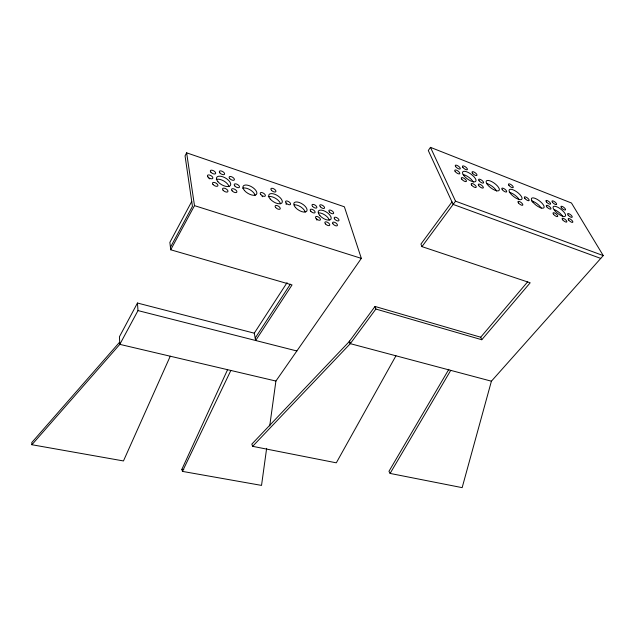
<?xml version="1.0" encoding="UTF-8"?>
<svg xmlns="http://www.w3.org/2000/svg" width="635" height="635" viewBox="0 0 635 635"><rect width="100%" height="100%" fill="white"/><g stroke="black" fill="none" stroke-linecap="round" stroke-linejoin="round"><path stroke-width="0.95" d="M266.637 448.342L261.533 485.402L182.435 471.392L181.88 469.328L227.624 369.57M269.724 425.91L275.908 381.048L361.339 258.381L344.376 206.796L186.626 152.829L185.055 155.892L192.445 206.335L170.434 247.301M600.734 258.413L453.136 204.414L428.292 150.511L430.466 147.36L571.46 203.009L603.25 255.595L491.411 381.19L462.153 487.64L390.104 473.432L388.953 471.321L448.842 369.3M170.251 356.211L123.468 460.947L31.909 444.73L31.75 442.587L119.388 342.448L119.817 344.36L31.909 444.73M182.435 471.392L230.854 370.459M191.73 201.478L169.87 242.372L170.72 249.785L292.044 284.924L255.675 340.503L254.27 333.177L137.454 303.038L119.436 336.756L119.817 344.36L275.908 381.048M119.817 344.36L137.993 310.586L137.454 303.038M170.72 249.785L194.493 205.637L186.626 152.829M395.946 355.798L336.312 462.828L252.643 446.334L251.817 444.135L349.139 341.701L375.015 306.459L480.711 337.225L481.782 339.733L530.185 282.797L421.965 246.618L420.942 244.07L451.985 201.922M390.104 473.432L450.731 370.372M254.27 333.177L287.06 282.654M255.206 338.05L290.37 284.162M252.643 446.334L350.298 343.654L375.864 309.047L375.015 306.459M421.965 246.618L455.525 201.184L430.466 147.36M480.711 337.225L527.661 281.813M181.88 469.328L183.825 469.678M137.993 310.586L296.855 350.972M349.139 341.701L350.298 343.654L491.411 381.19M375.864 309.047L481.782 339.733M194.493 205.637L361.339 258.381M455.525 201.184L603.25 255.595M349.552 341.051L350.298 343.654M554.323 209.582A7.66 2.683 37.6 0 1 562.658 216.384M531.416 200.858A7.747 2.762 37.2 0 1 541.242 208.161M509.286 192.318A7.842 2.842 36.8 0 1 519.232 199.707M486.537 183.531A7.938 2.929 36.4 0 1 496.602 191.024M463.129 174.498A8.049 3.016 35.8 0 1 473.321 182.086M294.346 204.787A7.556 3.612 32.4 0 1 305.213 211.995M318.556 212.876A7.445 3.524 33.2 0 1 329.263 219.98M316.333 219.686A2.826 1.349 33.1 0 1 316.968 220.051M285.885 204.01A2.857 1.373 32 0 1 286.544 204.28M268.256 196.747A7.676 3.699 31.6 0 1 275.32 198.191A7.676 3.699 31.6 0 1 280.503 203.795M262.033 196.286A2.905 1.405 31.2 0 1 262.628 196.739M242.641 188.206A7.81 3.794 30.8 0 1 249.936 189.714A7.81 3.794 30.8 0 1 255.119 195.366M216.305 179.419A7.953 3.881 29.8 0 1 223.837 180.999A7.953 3.881 29.8 0 1 229.021 186.706M208.923 178.459A3.008 1.476 29.4 0 1 209.606 178.848M455.168 171.498A3.048 1.143 35.6 0 0 459.589 173.847A3.048 1.143 35.6 0 0 457.065 170.466A3.048 1.143 35.6 0 0 455.168 171.498M561.475 207.812A2.842 0.976 37.6 0 0 565.436 209.939A2.842 0.976 37.6 0 0 562.793 206.7A2.842 0.976 37.6 0 0 561.475 207.812M461.772 179.173A3.064 1.151 35.8 0 0 466.217 181.523A3.064 1.151 35.8 0 0 463.653 178.102A3.064 1.151 35.8 0 0 461.772 179.173M508.952 185.38A2.913 1.04 36.6 0 0 513.104 187.603A2.913 1.04 36.6 0 0 510.532 184.333A2.913 1.04 36.6 0 0 508.952 185.38M455.692 166.648A3.016 1.119 35.5 0 0 460.073 168.981A3.016 1.119 35.5 0 0 457.565 165.648A3.016 1.119 35.5 0 0 455.692 166.648M472.488 173.188A2.984 1.095 35.9 0 0 476.798 175.482A2.984 1.095 35.9 0 0 474.274 172.172A2.984 1.095 35.9 0 0 472.488 173.188M518.454 202.954A2.984 1.08 37 0 0 522.684 205.2A2.984 1.08 37 0 0 520.025 201.811A2.984 1.08 37 0 0 518.454 202.954M471.622 185.087A3.056 1.151 36 0 0 476.044 187.42A3.056 1.151 36 0 0 473.456 183.991A3.056 1.151 36 0 0 471.622 185.087M462.875 167.394A2.992 1.103 35.6 0 0 467.209 169.704A2.992 1.103 35.6 0 0 464.701 166.402A2.992 1.103 35.6 0 0 462.875 167.394M524.859 198.398A2.929 1.04 37 0 0 529.003 200.612A2.929 1.04 37 0 0 526.375 197.294A2.929 1.04 37 0 0 524.859 198.398M532.828 202.105A7.763 2.738 37.2 0 0 543.758 207.923A7.763 2.738 37.2 0 0 536.686 199.096A7.763 2.738 37.2 0 0 532.828 202.105M510.453 193.477A7.858 2.826 36.8 0 0 521.621 199.406A7.858 2.826 36.8 0 0 514.62 190.524A7.858 2.826 36.8 0 0 510.453 193.477M502.285 189.682A2.969 1.072 36.6 0 0 506.516 191.945A2.969 1.072 36.6 0 0 503.928 188.603A2.969 1.072 36.6 0 0 502.285 189.682M463.756 175.466A8.064 3 35.8 0 0 475.425 181.642A8.064 3 35.8 0 0 468.598 172.641A8.064 3 35.8 0 0 463.756 175.466M568.166 215.122A2.865 0.984 37.8 0 0 572.143 217.249A2.865 0.984 37.8 0 0 569.468 213.979A2.865 0.984 37.8 0 0 568.166 215.122M478.774 185.682A3.032 1.127 36.2 0 0 483.148 188A3.032 1.127 36.2 0 0 480.56 184.594A3.032 1.127 36.2 0 0 478.774 185.682M479.06 180.721A3 1.111 36.1 0 0 483.394 183.023A3 1.111 36.1 0 0 480.83 179.665A3 1.111 36.1 0 0 479.06 180.721M546.449 201.962A2.865 0.992 37.3 0 0 550.474 204.121A2.865 0.992 37.3 0 0 547.846 200.874A2.865 0.992 37.3 0 0 546.449 201.962M487.442 184.602A7.961 2.913 36.3 0 0 498.856 190.651A7.961 2.913 36.3 0 0 491.934 181.713A7.961 2.913 36.3 0 0 487.442 184.602M552.537 202.39A2.85 0.976 37.4 0 0 556.522 204.534A2.85 0.976 37.4 0 0 553.895 201.303A2.85 0.976 37.4 0 0 552.537 202.39M554.593 210.495A7.676 2.659 37.6 0 0 565.293 216.202A7.676 2.659 37.6 0 0 558.157 207.439A7.676 2.659 37.6 0 0 554.593 210.495M546.814 206.875A2.897 1.016 37.4 0 0 550.87 209.05A2.897 1.016 37.4 0 0 548.219 205.748A2.897 1.016 37.4 0 0 546.814 206.875M553.553 214.32A2.913 1.024 37.6 0 0 557.625 216.495A2.913 1.024 37.6 0 0 554.942 213.162A2.913 1.024 37.6 0 0 553.553 214.32M562.697 219.845A2.913 1.016 37.8 0 0 566.745 222.004A2.913 1.016 37.8 0 0 564.039 218.662A2.913 1.016 37.8 0 0 562.697 219.845M568.73 220.131A2.889 1 37.9 0 0 572.746 222.282A2.889 1 37.9 0 0 570.039 218.956A2.889 1 37.9 0 0 568.73 220.131M295.41 207.447A7.572 3.596 32.5 0 0 306.753 211.185A7.572 3.596 32.5 0 0 299.125 202.422A7.572 3.596 32.5 0 0 295.41 207.447M213.019 184.475A3.032 1.484 29.6 0 0 217.718 186.023A3.032 1.484 29.6 0 0 214.884 182.602A3.032 1.484 29.6 0 0 213.019 184.475M271.455 190.278A2.857 1.349 31.5 0 0 275.788 191.738A2.857 1.349 31.5 0 0 272.979 188.468A2.857 1.349 31.5 0 0 271.455 190.278M210.852 172.172A2.984 1.437 29.5 0 0 215.487 173.728A2.984 1.437 29.5 0 0 212.701 170.386A2.984 1.437 29.5 0 0 210.852 172.172M329.478 212.074A2.762 1.286 33.4 0 0 333.558 213.439A2.762 1.286 33.4 0 0 330.724 210.225A2.762 1.286 33.4 0 0 329.478 212.074M207.955 176.959A3.016 1.468 29.4 0 0 212.646 178.514A3.016 1.468 29.4 0 0 209.836 175.125A3.016 1.468 29.4 0 0 207.955 176.959M229.664 178.498A2.953 1.413 30.1 0 0 234.212 180.023A2.953 1.413 30.1 0 0 231.418 176.697A2.953 1.413 30.1 0 0 229.664 178.498M275.701 207.55A2.913 1.413 31.8 0 0 280.114 208.994A2.913 1.413 31.8 0 0 277.249 205.629A2.913 1.413 31.8 0 0 275.701 207.55M223.083 190.238A3.016 1.484 30 0 0 227.759 191.77A3.016 1.484 30 0 0 224.909 188.341A3.016 1.484 30 0 0 223.083 190.238M219.837 172.855A2.961 1.421 29.8 0 0 224.417 174.395A2.961 1.421 29.8 0 0 221.639 171.077A2.961 1.421 29.8 0 0 219.837 172.855M286.139 203.017A2.865 1.365 32.1 0 0 290.457 204.446A2.865 1.365 32.1 0 0 287.607 201.152A2.865 1.365 32.1 0 0 286.139 203.017M270.28 199.088A7.699 3.683 31.6 0 0 281.932 202.922A7.699 3.683 31.6 0 0 274.32 194.096A7.699 3.683 31.6 0 0 270.28 199.088M260.802 194.572A2.913 1.397 31.2 0 0 265.232 196.04A2.913 1.397 31.2 0 0 262.398 192.715A2.913 1.397 31.2 0 0 260.802 194.572M217.876 181.658A7.969 3.873 29.9 0 0 230.195 185.714A7.969 3.873 29.9 0 0 222.647 176.728A7.969 3.873 29.9 0 0 217.876 181.658M334.447 218.75A2.778 1.302 33.6 0 0 338.638 220.829A2.778 1.302 33.6 0 0 336.669 217.615A2.778 1.302 33.6 0 0 334.447 218.75M232.092 190.778A2.992 1.46 30.3 0 0 236.704 192.294A2.992 1.46 30.3 0 0 233.863 188.897A2.992 1.46 30.3 0 0 232.092 190.778M234.744 185.888A2.961 1.437 30.3 0 0 239.308 187.396A2.961 1.437 30.3 0 0 236.482 184.039A2.961 1.437 30.3 0 0 234.744 185.888M312.603 206.399A2.794 1.31 32.9 0 0 316.762 207.788A2.794 1.31 32.9 0 0 313.936 204.557A2.794 1.31 32.9 0 0 312.603 206.399M244.443 190.492A7.826 3.778 30.8 0 0 256.421 194.437A7.826 3.778 30.8 0 0 248.841 185.531A7.826 3.778 30.8 0 0 244.443 190.492M320.342 206.78A2.77 1.286 33.1 0 0 324.445 208.161A2.77 1.286 33.1 0 0 321.627 204.954A2.77 1.286 33.1 0 0 320.342 206.78M319.873 215.583A7.461 3.508 33.2 0 0 330.914 219.218A7.461 3.508 33.2 0 0 323.263 210.534A7.461 3.508 33.2 0 0 319.873 215.583M310.801 211.241A2.818 1.333 32.9 0 0 315 212.63A2.818 1.333 32.9 0 0 312.15 209.359A2.818 1.333 32.9 0 0 310.801 211.241M316.135 218.535A2.834 1.349 33.1 0 0 320.342 219.924A2.834 1.349 33.1 0 0 317.468 216.622A2.834 1.349 33.1 0 0 316.135 218.535M325.485 223.925A2.826 1.341 33.4 0 0 329.66 225.298A2.826 1.341 33.4 0 0 326.771 221.988A2.826 1.341 33.4 0 0 325.485 223.925M332.851 223.679A2.802 1.326 33.6 0 0 337.082 225.774A2.802 1.326 33.6 0 0 335.097 222.52A2.802 1.326 33.6 0 0 332.851 223.679"/></g></svg>
